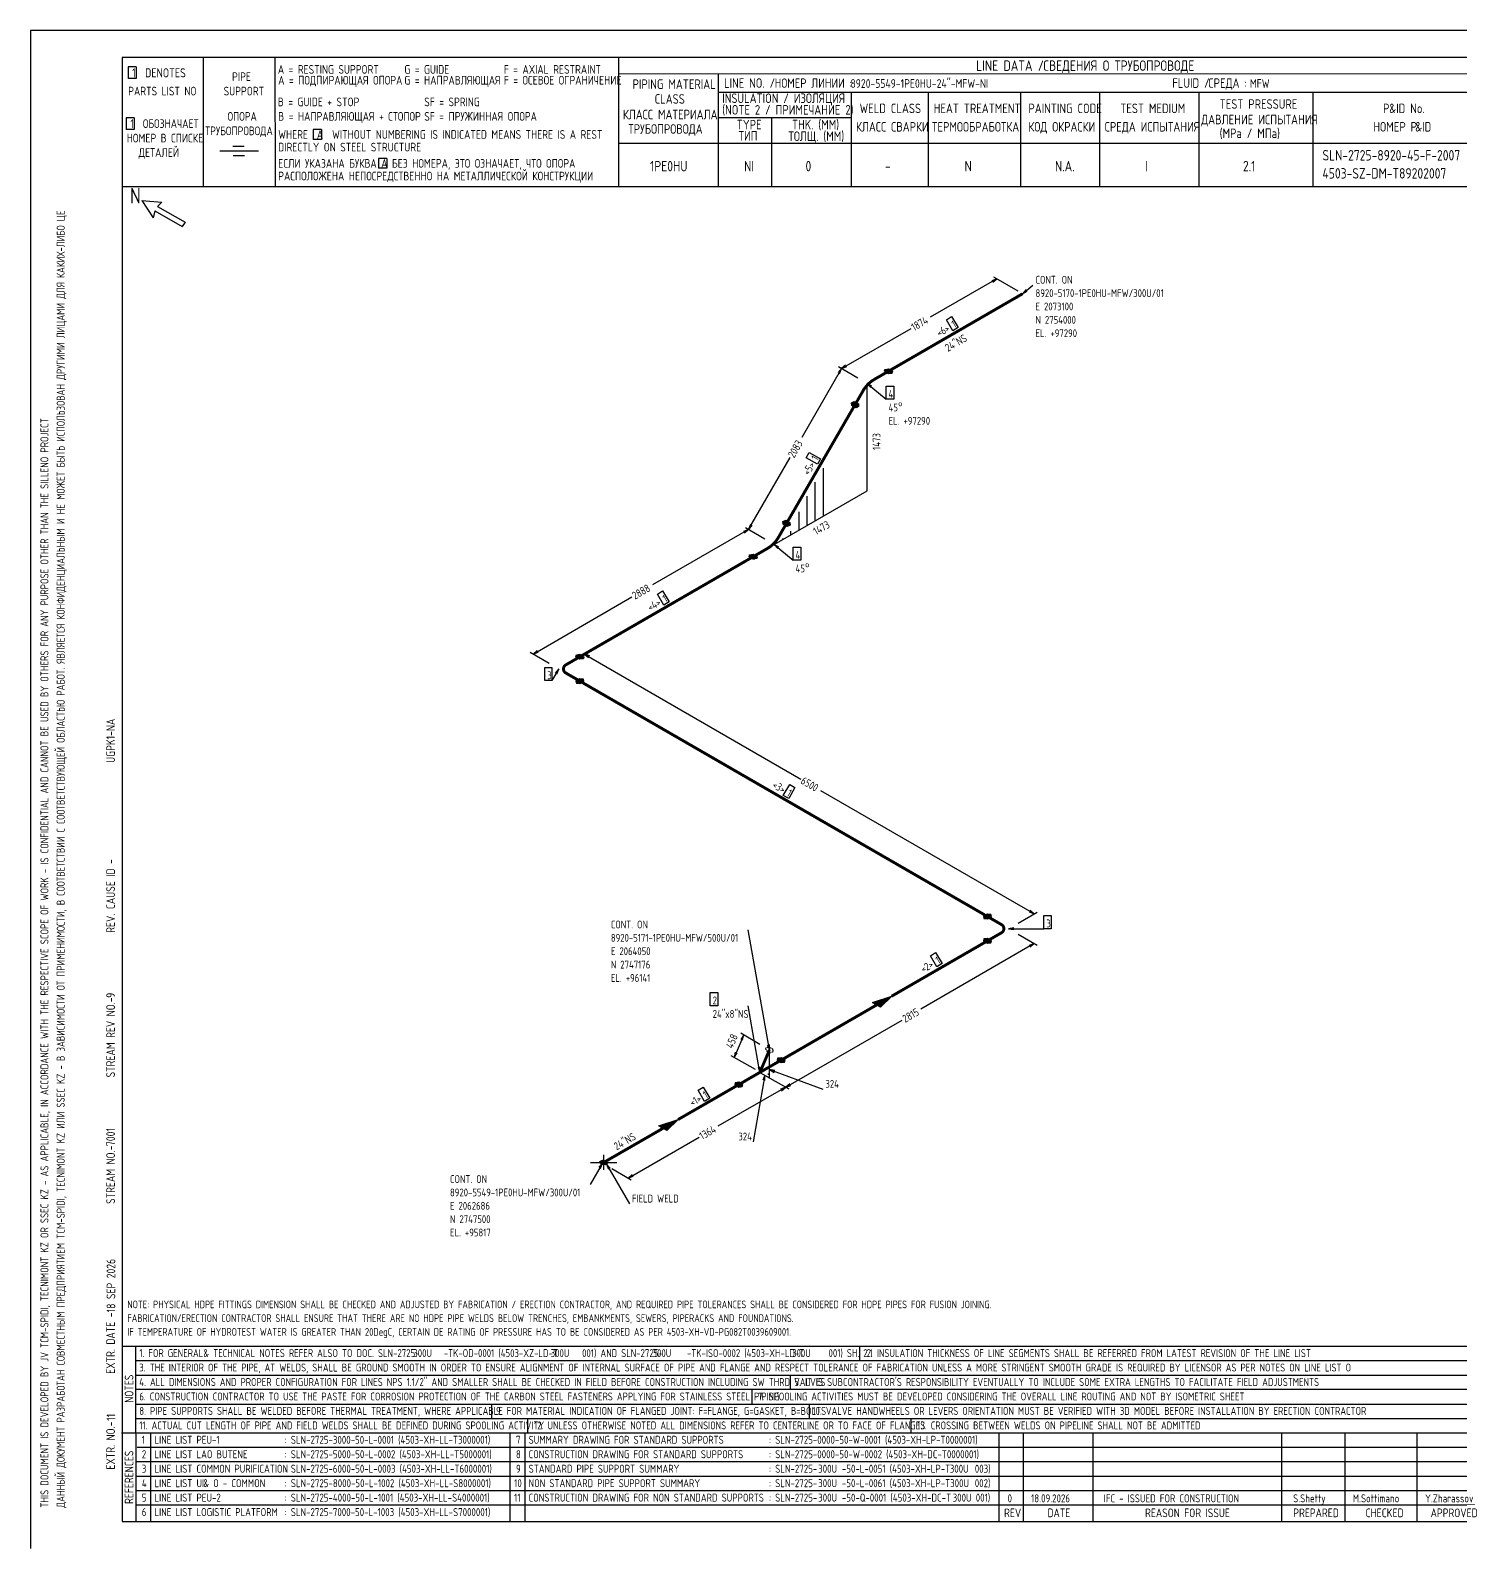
# Model space of a CAD drawing. Extents: x -1005 to 594, y -998 to 420.
# Drawn here: x 0 to 395.7, y 0 to 420 of the extents above; entities that cross this region are included whole.
import ezdxf

# ---------------------------------------------------------------- set-up
doc = ezdxf.new("R2010")
doc.units = 0
doc.linetypes.add('GT100', pattern=[0.8, 0.533333, -0.266667])
doc.styles.add('TTFN17', font='GOST type A')

msp = doc.modelspace()

# ---------------------------------------------------------------- linework, layer by layer
at = {"layer": 'GT_1', "flags": 128}
for points in [[(0, 420), (0, 0)], [(594, 420), (0, 420)], [(589.1, 412.5), (25.4, 412.5)], [(25.4, 412.5), (25.4, 7.5)], [(47.8, 412.5), (47.8, 376.7)], [(67.6, 412.5), (67.7, 376.7)], [(162.7, 412.5), (162.7, 376.7)], [(29.3, 409.9), (27.1, 409.9)], [(27.1, 409.9), (27.1, 406.7)], [(29.3, 409.9), (29.3, 406.7)], [(589.1, 408), (162.7, 407.9)], [(190.3, 407.8), (190.3, 376.7)], [(29.3, 406.7), (27.1, 406.7)], [(190.3, 402.9), (402.7, 402.9)], [(227.1, 402.9), (227.1, 376.7)], [(248.4, 402.9), (248.4, 376.8)], [(273.9, 402.9), (273.9, 376.7)], [(295.8, 402.9), (295.8, 376.7)], [(323.2, 402.9), (323.2, 376.7)], [(354.8, 402.9), (354.8, 376.8)], [(28.7, 395.8), (26.5, 395.8)], [(26.5, 395.8), (26.5, 392.6)], [(28.7, 395.8), (28.7, 392.6)], [(227.1, 395.8), (190.3, 395.8)], [(205, 395.8), (205, 376.7)], [(28.7, 392.6), (26.5, 392.6)], [(80.5, 392.6), (78.2, 392.6)], [(78.2, 392.6), (78.2, 389.8)], [(80.5, 392.6), (80.5, 389.8)], [(63.1, 386.6), (52.4, 386.6)], [(59.1, 387.9), (56, 387.9)], [(80.5, 389.8), (78.2, 389.8)], [(230.2, 388.7), (162.7, 388.7)], [(402.7, 388.7), (226.9, 388.7)], [(59.2, 385.3), (56.1, 385.3)], [(98.6, 384.6), (96.3, 384.6)], [(96.3, 384.6), (96.3, 381.9)], [(98.6, 384.6), (98.6, 381.9)], [(98.6, 381.9), (96.3, 381.9)], [(402.7, 376.7), (25.4, 376.7)], [(30.8, 372.9), (34, 368.1)], [(30.8, 372.9), (36.4, 372.5)], [(34.4, 370.1), (34, 368.1)], [(34.4, 370.1), (42, 365.7)], [(36.4, 372.5), (35.2, 371.3)], [(35.2, 371.3), (42.8, 366.9)], [(42.8, 366.9), (42, 365.7)], [(267.375, 351.275), (248.925, 340.625)], [(266.25, 350.3), (267.375, 351.275), (265.95, 350.75)], [(273.225, 347.9), (266.55, 351.725)], [(274.5, 347.15), (277.35, 349.55)], [(275.475, 348.275), (274.5, 347.15), (275.775, 347.9)], [(253.425, 339.95), (254.85, 340.85), (256.65, 337.775), (255.225, 336.875), (253.425, 339.95)], [(224.4, 326.45), (243.675, 337.55)], [(224.4, 326.45), (213.375, 307.4)], [(223.875, 325.025), (224.4, 326.45), (223.425, 325.325)], [(228.9, 323.825), (223.575, 326.9)], [(228.9, 323.825), (223.575, 326.9)], [(225.525, 327.425), (224.4, 326.45), (225.825, 326.975)], [(238.5, 325.7), (238.35, 325.175), (237.375, 325.025), (236.25, 325.7), (236.4, 326.225), (237.375, 326.375), (238.5, 325.7)], [(236.279, 325.8), (238.333, 325.8)], [(236.336, 326), (238, 326)], [(236.393, 326.2), (237.667, 326.2)], [(236.417, 325.6), (238.471, 325.6)], [(236.75, 325.4), (238.414, 325.4)], [(237.083, 325.2), (238.357, 325.2)], [(232.8, 321.575), (231.525, 322.325), (232.5, 321.2)], [(231.525, 322.325), (236.7, 317.975)], [(231.525, 292.625), (231.525, 322.325)], [(236.7, 321.575), (238.875, 321.575), (238.875, 317.975), (236.7, 317.975), (236.7, 321.575)], [(229.05, 316.7), (229.125, 315.95), (228.375, 315.575), (227.25, 316.25), (227.175, 317), (227.925, 317.375), (229.05, 316.7)], [(227.175, 317), (228.55, 317)], [(227.195, 316.8), (228.883, 316.8)], [(227.215, 316.6), (229.06, 316.6)], [(227.235, 316.4), (229.08, 316.4)], [(227.333, 316.2), (229.1, 316.2)], [(227.575, 317.2), (228.217, 317.2)], [(227.667, 316), (229.12, 316)], [(228, 315.8), (228.825, 315.8)], [(214.65, 301.775), (215.475, 303.2), (218.55, 301.475), (217.725, 299.975), (214.65, 301.775)], [(198.675, 281.9), (210.15, 301.85)], [(219.3, 298.925), (219.3, 285.8)], [(217.05, 295.025), (217.05, 284.525)], [(205.8, 277.775), (231.525, 292.625)], [(214.8, 291.125), (214.8, 283.25)], [(212.55, 286.85), (212.55, 281.675)], [(198.675, 281.9), (172.125, 266.6)], [(197.55, 280.925), (198.675, 281.9), (197.25, 281.375)], [(203.175, 279.275), (197.85, 282.35)], [(203.175, 279.275), (197.85, 282.35)], [(199.2, 283.325), (198.675, 281.9), (199.65, 283.025)], [(210.075, 283.85), (210.15, 283.1), (209.4, 282.725), (208.275, 283.4), (208.2, 284.15), (208.95, 284.525), (210.075, 283.85)], [(208.215, 284), (209.825, 284)], [(208.235, 283.8), (210.08, 283.8)], [(208.255, 283.6), (210.1, 283.6)], [(208.275, 283.4), (210.12, 283.4)], [(208.3, 284.2), (209.492, 284.2)], [(208.608, 283.2), (210.14, 283.2)], [(208.942, 283), (209.95, 283)], [(210.3, 281.45), (210.3, 280.4)], [(207.075, 277.025), (205.8, 277.775), (206.775, 276.65)], [(205.8, 277.775), (210.975, 273.425)], [(208.05, 279.425), (208.05, 279.05)], [(201.075, 274.4), (200.925, 273.875), (199.95, 273.725), (198.825, 274.4), (198.975, 274.925), (199.95, 275.075), (201.075, 274.4)], [(198.825, 274.4), (201.075, 274.4)], [(198.882, 274.6), (200.742, 274.6)], [(198.939, 274.8), (200.408, 274.8)], [(199.158, 274.2), (201.018, 274.2)], [(199.462, 275), (200.075, 275)], [(199.492, 274), (200.961, 274)], [(199.825, 273.8), (200.437, 273.8)], [(210.975, 277.025), (213.15, 277.025), (213.15, 273.425), (210.975, 273.425), (210.975, 277.025)], [(173.475, 264.05), (174.9, 264.95), (176.7, 261.875), (175.275, 260.975), (173.475, 264.05)], [(139.05, 247.475), (166.425, 263.3)], [(143.55, 244.85), (138.225, 247.925)], [(140.175, 248.45), (139.05, 247.475), (140.475, 248)], [(148.8, 244.85), (154.125, 247.925)], [(142.275, 243.725), (144.3, 243.725), (144.3, 240.125), (142.275, 240.125), (142.275, 243.725)], [(153.15, 246.725), (153, 246.2), (152.025, 246.05), (150.9, 246.725), (151.05, 247.25), (152.025, 247.4), (153.15, 246.725)], [(150.921, 246.8), (153.025, 246.8)], [(150.979, 247), (152.692, 247)], [(151.036, 247.2), (152.358, 247.2)], [(151.108, 246.6), (153.114, 246.6)], [(151.442, 246.4), (153.057, 246.4)], [(151.775, 246.2), (153, 246.2)], [(154.725, 246.95), (153.3, 247.475), (154.425, 246.5)], [(153.3, 247.475), (213.15, 212.9)], [(146.175, 243.35), (144.3, 240.125)], [(145.65, 241.925), (146.175, 243.35), (145.2, 242.225)], [(150.9, 239.975), (151.05, 239.45), (152.025, 239.3), (153.15, 239.975), (153, 240.5), (152.025, 240.65), (150.9, 239.975)], [(150.942, 240), (153.143, 240)], [(150.95, 239.8), (152.858, 239.8)], [(151.007, 239.6), (152.525, 239.6)], [(151.275, 240.2), (153.086, 240.2)], [(151.375, 239.4), (152.192, 239.4)], [(151.608, 240.4), (153.029, 240.4)], [(210.075, 211.4), (211.5, 210.575), (209.775, 207.5), (208.275, 208.325), (210.075, 211.4)], [(277.725, 175.625), (218.7, 209.675)], [(276.3, 176.15), (277.725, 175.625), (276.6, 176.6)], [(263.625, 174.875), (263.775, 174.35), (264.75, 174.2), (265.875, 174.875), (265.725, 175.4), (264.75, 175.55), (263.625, 174.875)], [(263.646, 174.8), (265.75, 174.8)], [(263.704, 174.6), (265.417, 174.6)], [(263.761, 174.4), (265.083, 174.4)], [(263.833, 175), (265.839, 175)], [(264.167, 175.2), (265.782, 175.2)], [(264.5, 175.4), (265.725, 175.4)], [(273.225, 173), (278.55, 176.075)], [(280.35, 175.1), (282.375, 175.1), (282.375, 171.5), (280.35, 171.5), (280.35, 175.1)], [(204.45, 137.975), (198.6, 171.2)], [(264.75, 168.8), (263.775, 168.65), (263.625, 168.125), (264.75, 167.45), (265.725, 167.6), (265.875, 168.125), (264.75, 168.8)], [(263.646, 168.2), (265.75, 168.2)], [(263.704, 168.4), (265.417, 168.4)], [(263.761, 168.6), (265.083, 168.6)], [(263.833, 168), (265.839, 168)], [(272.1, 171.725), (270.6, 171.5), (272.1, 171.275)], [(270.6, 171.5), (280.35, 171.5)], [(273.225, 170), (278.55, 166.925)], [(277.725, 167.375), (246.375, 149.225)], [(249, 164), (250.425, 164.9), (252.225, 161.825), (250.8, 160.925), (249, 164)], [(264.167, 167.8), (265.782, 167.8)], [(264.5, 167.6), (265.725, 167.6)], [(276.6, 166.4), (277.725, 167.375), (276.3, 166.85)], [(188.025, 153.8), (190.2, 153.8), (190.2, 150.2), (188.025, 150.2), (188.025, 153.8)], [(234.15, 150.425), (232.95, 151.1), (238.275, 152.825), (235.2, 149.825), (233.1, 151.025), (237.9, 152.6), (235.125, 149.9), (233.25, 150.95), (237.45, 152.375), (234.975, 149.975), (233.4, 150.875), (237.075, 152.075), (234.825, 150.05), (233.55, 150.725), (236.7, 151.925), (234.675, 150.125), (233.7, 150.65), (236.25, 151.625), (234.525, 150.2), (233.85, 150.575), (235.95, 151.475), (234.375, 150.275), (234, 150.5), (235.5, 151.175), (234.225, 150.35), (234.15, 150.425), (238.275, 152.825)], [(201.825, 131.75), (198.6, 150.2)], [(208.95, 127.625), (241.2, 146.225)], [(197.325, 142.1), (195.225, 137.15)], [(201.825, 139.475), (196.5, 142.55)], [(197.025, 140.675), (197.325, 142.1), (196.5, 140.825)], [(203.925, 139.4), (204.45, 137.975), (204.45, 139.475)], [(200.55, 132.5), (193.875, 136.325)], [(195, 137.375), (194.7, 135.875), (195.525, 137.15)], [(194.7, 135.875), (195.225, 137.15)], [(204.45, 130.25), (204.45, 137.975)], [(207.675, 135.8), (206.7, 135.65), (206.55, 135.125), (207.675, 134.45), (208.65, 134.6), (208.8, 135.125), (207.675, 135.8)], [(206.571, 135.2), (208.675, 135.2)], [(206.629, 135.4), (208.342, 135.4)], [(206.686, 135.6), (208.008, 135.6)], [(206.758, 135), (208.764, 135)], [(207.092, 134.8), (208.707, 134.8)], [(207.425, 134.6), (208.65, 134.6)], [(203.175, 131), (199.95, 112.55)], [(201.3, 133.175), (201.825, 131.75), (201.825, 133.25)], [(201.825, 131.75), (204.45, 130.25)], [(203.175, 129.5), (203.175, 131), (202.65, 129.575)], [(203.1, 131), (209.775, 127.175)], [(203.1, 131), (209.775, 127.175)], [(204.075, 131.45), (204.075, 131.075)], [(205.95, 132.275), (204.45, 132.5), (205.725, 131.75)], [(204.45, 132.5), (219.225, 127.1)], [(184.725, 126.8), (186.15, 127.625), (187.95, 124.625), (186.45, 123.725), (184.725, 126.8)], [(208.95, 127.625), (190.2, 116.825)], [(195.975, 129.05), (195, 128.9), (194.85, 128.375), (195.975, 127.7), (196.95, 127.85), (197.1, 128.375), (195.975, 129.05)], [(194.857, 128.4), (197.058, 128.4)], [(194.914, 128.6), (196.725, 128.6)], [(194.971, 128.8), (196.392, 128.8)], [(195.142, 128.2), (197.05, 128.2)], [(195.475, 128), (196.993, 128)], [(195.808, 127.8), (196.625, 127.8)], [(207.825, 126.65), (208.95, 127.625), (207.525, 127.1)], [(210.075, 128.6), (208.95, 127.625), (210.375, 128.15)], [(175.05, 116.3), (173.85, 116.975), (179.175, 118.7), (176.1, 115.7), (174, 116.9), (178.8, 118.475), (176.025, 115.775), (174.15, 116.825), (178.35, 118.25), (175.875, 115.85), (174.3, 116.75), (177.975, 117.95), (175.725, 115.925), (174.45, 116.6), (177.6, 117.8), (175.575, 116), (174.6, 116.525), (177.15, 117.5), (175.425, 116.075), (174.75, 116.45), (176.85, 117.35), (175.275, 116.15), (174.9, 116.375), (176.4, 117.05), (175.125, 116.225), (175.05, 116.3), (179.175, 118.7)], [(165.375, 102.5), (185.025, 113.825)], [(158.25, 106.625), (154.875, 100.775)], [(154.95, 106.85), (162.225, 106.85)], [(157.725, 105.2), (158.25, 106.625), (157.275, 105.5)], [(157.5, 107.075), (158.25, 107.45), (159.375, 107.225), (159.675, 106.625), (159, 106.175), (157.875, 106.4), (157.5, 107.075)], [(157.542, 107), (159.487, 107)], [(157.653, 106.8), (159.587, 106.8)], [(157.75, 107.2), (159.387, 107.2)], [(157.764, 106.6), (159.638, 106.6)], [(157.875, 106.4), (159.338, 106.4)], [(158.625, 104.75), (158.625, 108.95)], [(160.35, 105.275), (159.375, 106.4), (159.9, 104.975)], [(159.375, 106.4), (165.75, 95.375)], [(160.875, 105.125), (166.2, 102.05)], [(166.5, 103.475), (165.375, 102.5), (166.8, 103.025)], [(25.3, 56), (402.7, 56)], [(29.1, 56), (29.2, 7.5)], [(229.4, 56), (229.4, 52)], [(29.1, 52), (402.7, 52)], [(29.1, 48), (402.7, 48)], [(210.2, 48), (210.2, 44)], [(402.7, 44), (29.1, 44)], [(199.6, 44), (199.6, 40)], [(29.2, 40), (402.7, 40)], [(127.6, 40), (127.6, 36)], [(215.4, 40), (215.4, 36)], [(29.1, 36), (402.7, 36)], [(137.5, 36), (137.5, 32)], [(243.6, 36), (243.6, 32)], [(25.2, 32), (402.7, 32)], [(33.2, 32), (33.2, 7.6)], [(132.6, 32), (132.6, 7.6)], [(136.8, 32), (136.8, 7.6)], [(267.9, 32), (267.9, 7.5)], [(274.6, 32), (274.6, 7.5)], [(293.9, 32), (293.9, 7.5)], [(346.1, 32), (346.1, 7.5)], [(363.6, 32), (363.6, 7.5)], [(383.5, 32), (383.5, 7.5)], [(402.7, 28), (29.5, 28)], [(402.7, 24), (29.1, 24)], [(402.7, 20), (29.1, 20)], [(402.7, 16), (29.1, 16)], [(402.7, 12), (29.2, 12)], [(25.4, 7.5), (589.1, 7.5)], [(0, 0), (0, 0)]]:
    msp.add_lwpolyline(points, dxfattribs=at)
at = {"layer": 'GT_1', "const_width": 0.8, "flags": 128}
for points in [[(237.375, 325.7), (274.5, 347.15)], [(233.475, 323.45), (237.375, 325.7)], [(228.15, 316.475), (230.4, 320.375)], [(209.175, 283.625), (228.15, 316.475)], [(206.925, 279.725), (209.175, 283.625)], [(152.025, 246.725), (199.95, 274.4)], [(199.95, 274.4), (203.85, 276.65)], [(148.125, 244.475), (152.025, 246.725)], [(152.025, 239.975), (148.125, 242.225)], [(264.75, 174.875), (152.025, 239.975)], [(268.65, 172.625), (264.75, 174.875)], [(238.275, 152.825), (264.75, 168.125)], [(264.75, 168.125), (268.65, 170.375)], [(207.675, 135.125), (234.15, 150.425)], [(201.825, 131.75), (204.45, 137.975)], [(201.825, 131.75), (207.675, 135.125)], [(195.975, 128.375), (201.825, 131.75)], [(179.175, 118.7), (195.975, 128.375)], [(158.25, 106.625), (175.05, 116.3)]]:
    msp.add_lwpolyline(points, dxfattribs=at)
for points in [[(230.4, 320.375, -0.13166), (233.475, 323.45)], [(203.85, 276.65, 0.13166), (206.925, 279.725)], [(148.125, 242.225, -0.57736), (148.125, 244.475)], [(268.65, 170.375, 0.57736), (268.65, 172.625)]]:
    msp.add_lwpolyline(points, format="xyb", dxfattribs=at)
at = {"layer": 'GT_1', "linetype": 'GT100', "flags": 128}
msp.add_lwpolyline([(205.275, 138.275), (205.425, 137.45), (204.75, 137.075), (203.625, 137.675), (203.475, 138.5), (204.15, 138.875), (205.275, 138.275)], dxfattribs=at)

# ---------------------------------------------------------------- texts
at = {"layer": 'GT_1', "style": 'TTFN17'}
for s, height, p in [('LINE DATA /', 2.8875, (261.633, 408.8)), ('СВЕДЕНИЯ О ТРУБОПРОВОДЕ', 2.8875, (280.233, 408.8)), (' 1  DENOTES', 2.5025, (26.875, 407)), (' PIPE', 2.4062, (54.561, 406)), ('A = RESTING SUPPORT', 2.40625, (68.461, 408)), ('A = ПОДПИРАЮЩАЯ ОПОРА', 2.40625, (68.561, 405)), ('G = GUIDE', 2.4062, (103.461, 408)), ('G = НАПРАВЛЯЮЩАЯ', 2.40625, (103.461, 405)), ('F = AXIAL RESTRAINT', 2.40625, (130.961, 408)), ('F = ОСЕВОЕ ОГРАНИЧЕНИЕ', 2.40625, (130.961, 405)), ('PARTS LIST NO', 2.40625, (27.061, 402)), ('SUPPORT', 2.4062, (53.461, 402)), ('PIPING MATERIAL', 2.64687, (166.597, 403.8)), ('LINE NO. /', 2.6469, (191.897, 404.1)), ('НОМЕР ЛИНИИ :', 2.59875, (205.89, 404.1)), ('8920-5549-1PE0HU-24"-MFW-NI', 2.40625, (226.861, 404.1)), ('FLUID /', 2.6469, (315.897, 404.1)), ('СРЕДА :', 2.6469, (325.897, 404.1)), ('MFW', 2.4062, (337.361, 404.1)), ('B = GUIDE + STOP', 2.40625, (68.461, 399)), ('SF = SPRING', 2.40625, (108.961, 399)), ('CLASS', 2.6469, (172.697, 399.7)), ('(NOTE 2 / ПРИМЕЧАНИЕ 2)', 2.64687, (191.397, 396.7)), ('INSULATION / ИЗОЛЯЦИЯ', 2.64687, (191.397, 399.9)), ('WELD CLASS', 2.6469, (229.397, 397.1)), ('HEAT TREATMENT', 2.64687, (249.897, 397.1)), ('PAINTING CODE', 2.64687, (276.097, 397.1)), ('TEST MEDIUM', 2.64687, (301.497, 397.1)), ('TEST PRESSURE', 2.64687, (328.997, 398.3)), ('P', 2.647, (374.197, 397.1)), ('&ID No.', 2.6469, (375.908, 397.1)), (' 1  ОБОЗНАЧАЕТ', 2.40625, (26.461, 393)), ('ОПОРА', 2.4062, (54.561, 395)), ('B = НАПРАВЛЯЮЩАЯ + СТОПОР', 2.40625, (68.561, 395)), ('SF = ПРУЖИННАЯ ОПОРА', 2.40625, (108.961, 395)), ('КЛАСС МАТЕРИАЛА', 2.64687, (163.897, 395.4)), ('TYPE', 2.6469, (195.397, 392.6)), ('THK. (MM)', 2.6469, (210.697, 392.6)), ('ДАВЛЕНИЕ ИСПЫТАНИЯ', 2.64687, (323.897, 394)), ('НОМЕР В СПИСКЕ', 2.40625, (26.661, 389)), ('ТРУБОПРОВОДА', 2.40625, (48.361, 391)), ('WHERE  A  WITHOUT NUMBERING IS INDICATED MEANS THERE IS A REST', 2.40625, (68.561, 390)), ('ТРУБОПРОВОДА', 2.64687, (165.397, 391.4)), ('ТИП', 2.6469, (195.897, 389.5)), ('ТОЛЩ. (ММ)', 2.6469, (209.697, 389.4)), ('КЛАСС СВАРКИ', 2.64687, (228.397, 392)), ('ТЕРМООБРАБОТКА', 2.64687, (249.397, 392)), ('КОД ОКРАСКИ', 2.64687, (276.097, 392)), ('СРЕДА ИСПЫТАНИЯ', 2.64687, (297.197, 392)), ('(MPa / МПа)', 2.64687, (328.997, 390.2)), ('НОМЕР P', 2.6469, (371.497, 392)), ('&ID', 2.6469, (383.097, 392)), ('ДЕТАЛЕЙ', 2.4062, (29.961, 385)), ('DIRECTLY ON STEEL STRUCTURE', 2.40625, (68.561, 386.5)), ('SLN-2725-8920-45-F-2007', 2.8875, (357.433, 384)), ('ЕСЛИ УКАЗАНА БУКВА A БЕЗ НОМЕРА, ЭТО ОЗНАЧАЕТ, ЧТО ОПОРА', 2.40625, (68.561, 382)), ('1PE0HU', 2.8875, (171.433, 381)), ('NI', 2.8875, (197.433, 381)), ('0', 2.888, (214.433, 381)), ('-', 2.888, (236.433, 381)), ('N', 2.888, (258.433, 381)), ('N.A.', 2.8875, (283.433, 381)), ('I', 2.888, (308.433, 381)), ('2.1', 2.8875, (335.433, 381)), ('РАСПОЛОЖЕНА НЕПОСРЕДСТВЕННО НА МЕТАЛЛИЧЕСКОЙ КОНСТРУКЦИИ', 2.40625, (68.561, 378.5)), ('4503-SZ-DM-T89202007', 2.8875, (357.433, 379)), ('N', 4.331, (27.55, 372.1)), ('CONT. ON', 2.1656, (278.05, 349.925)), ('8920-5170-1PE0HU-MFW/300U/01', 2.16562, (278.05, 346.228)), ('E 2073100', 2.1656, (278.05, 342.53)), ('N 2754000', 2.1656, (278.05, 338.833)), ('EL. +97290', 2.1656, (278.05, 335.135)), ('4', 2.166, (237.4, 318.35)), ('45', 2.1656, (237.4, 314.6)), ('o', 1.624, (240.045, 316.006)), ('EL. +97290', 2.1656, (237.4, 310.903)), ('4', 2.166, (211.675, 273.8)), ('45', 2.1656, (211.675, 270.05)), ('o', 1.624, (214.32, 271.456)), ('3', 2.166, (143.005, 240.5)), ('CONT. ON', 2.1656, (160.582, 171.575)), ('3', 2.166, (281.05, 171.875)), ('8920-5171-1PE0HU-MFW/500U/01', 2.16562, (160.582, 167.878)), ('E 2064050', 2.1656, (160.582, 164.18)), ('N 2747176', 2.1656, (160.582, 160.483)), ('EL. +96141', 2.1656, (160.582, 156.785)), ('2', 2.166, (188.749, 150.575)), ('24"x8"NS', 2.1656, (188.749, 146.825)), ('324', 2.1656, (219.925, 127.475)), ('324', 2.1656, (195.854, 112.925)), ('CONT. ON', 2.1656, (116.08, 101.15)), ('8920-5549-1PE0HU-MFW/300U/01', 2.16562, (116.08, 97.453)), ('FIELD WELD', 2.1656, (166.45, 95.75)), ('E 2062686', 2.1656, (116.08, 93.755)), ('N 2747500', 2.1656, (116.08, 90.058)), ('EL. +95817', 2.1656, (116.08, 86.36)), ('NOTE: PHYSICAL HDPE FITTINGS DIMENSION SHALL BE CHECKED AND ADJUSTED BY FABRICATION / ERECTION CONTRACTOR, AND REQUIRED PIPE TOLERANCES SHALL BE CONSIDERED FOR HDPE PIPES FOR FUSION JOINING.', 2.1175, (26.818, 66.5)), ('FABRICATION/ERECTION CONTRACTOR SHALL ENSURE THAT THERE ARE NO HDPE PIPE WELDS BELOW TRENCHES, EMBANKMENTS, SEWERS, PIPERACKS AND FOUNDATIONS.', 2.1175, (26.818, 62.7)), ('IF TEMPERATURE OF HYDROTEST WATER IS GREATER THAN 20DegC, CERTAIN DE RATING OF PRESSURE HAS TO BE CONSIDERED AS PER 4503-XH-VD-PG082T0039609001.', 2.1175, (26.818, 58.9)), ('1. FOR GENERAL', 2.18487, (30.128, 53)), ('& TECHNICAL NOTES REFER ALSO TO DOC. SLN-2725-      -TK-OD-0001 (4503-XZ-LD-T      001) AND SLN-2725-      -TK-ISO-0002 (4503-XH-LD-T      001) SH. 2.1', 2.18487, (47.868, 53)), ('300U', 2.1849, (105.928, 53)), ('300U', 2.1849, (143.928, 53)), ('300U', 2.1849, (172.128, 53)), ('300U', 2.1849, (210.728, 53)), ('2. INSULATION THICKNESS OF LINE SEGMENTS SHALL BE REFERRED FROM LATEST REVISION OF THE LINE LIST', 2.18487, (231.328, 53)), ('3. THE INTERIOR OF THE PIPE, AT WELDS, SHALL BE GROUND SMOOTH IN ORDER TO ENSURE ALIGNMENT OF INTERNAL SURFACE OF PIPE AND FLANGE AND RESPECT TOLERANCE OF FABRICATION UNLESS A MORE STRINGENT SMOOTH GRADE IS REQUIRED BY LICENSOR AS PER NOTES ON LINE LIST O', 2.18487, (30.128, 49)), ('4. ALL DIMENSIONS AND PROPER CONFIGURATION FOR LINES NPS 1.1/2" AND SMALLER SHALL BE CHECKED IN FIELD BEFORE CONSTRUCTION INCLUDING SW THRD VALVES', 2.18487, (30.128, 45)), ("5. IT IS SUBCONTRACTOR'S RESPONSIBILITY EVENTUALLY TO INCLUDE SOME EXTRA LENGTHS TO FACILITATE FIELD ADJUSTMENTS", 2.18487, (211.328, 45)), ('6. CONSTRUCTION CONTRACTOR TO USE THE PASTE FOR CORROSION PROTECTION OF THE CARBON STEEL FASTENERS APPLYING FOR STAINLESS STEEL PIPING', 2.18487, (30.128, 41)), ('7. SPOOLING ACTIVITIES MUST BE DEVELOPED CONSIDERING THE OVERALL LINE ROUTING AND NOT BY ISOMETRIC SHEET', 2.18487, (201.328, 41)), ('8. PIPE SUPPORTS SHALL BE WELDED BEFORE THERMAL TREATMENT, WHERE APPLICABLE', 2.18487, (30.128, 37)), ('9. FOR MATERIAL INDICATION OF FLANGED JOINT: F=FLANGE, G=GASKET, B=BOLTS', 2.18487, (128.828, 37)), ('10. VALVE HANDWHEELS OR LEVERS ORIENTATION MUST BE VERIFIED WITH 3D MODEL BEFORE INSTALLATION BY ERECTION CONTRACTOR', 2.18487, (216.328, 37)), ('11. ACTUAL CUT LENGTH OF PIPE AND FIELD WELDS SHALL BE DEFINED DURING SPOOLING ACTIVITY', 2.18487, (30.128, 33)), ('12. UNLESS OTHERWISE NOTED ALL DIMENSIONS REFER TO CENTERLINE OR TO FACE OF FLANGES', 2.18487, (139.328, 33)), ('13. CROSSING BETWEEN WELDS ON PIPELINE SHALL NOT BE ADMITTED', 2.18487, (245.328, 33)), ('1', 2.214, (30.832, 29)), ('LINE LIST PEU-1', 2.21375, (34.332, 29)), (': SLN-2725-3000-50-L-0001 (4503-XH-LL-T3000001)', 2.21375, (70.332, 29)), ('7', 2.214, (134.332, 29)), ('SUMMARY DRAWING FOR STANDARD SUPPORTS', 2.21375, (137.832, 29)), (': SLN-2725-0000-50-W-0001 (4503-XH-LP-T0000001)', 2.21375, (204.332, 29)), ('2', 2.214, (30.832, 25)), ('LINE LIST LAO BUTENE', 2.21375, (34.332, 25)), (': SLN-2725-5000-50-L-0002 (4503-XH-LL-T5000001)', 2.21375, (70.332, 25)), ('8', 2.214, (134.332, 25)), ('CONSTRUCTION DRAWING FOR STANDARD SUPPORTS', 2.21375, (137.832, 25)), (': SLN-2725-0000-50-W-0002 (4503-XH-DC-T0000001)', 2.21375, (204.332, 25)), ('3', 2.214, (30.832, 21)), ('LINE LIST COMMON PURIFICATION', 2.21375, (34.332, 21)), (': SLN-2725-6000-50-L-0003 (4503-XH-LL-T6000001)', 2.21375, (70.332, 21)), ('9', 2.214, (134.332, 21)), ('STANDARD PIPE SUPPORT SUMMARY', 2.21375, (137.832, 21)), (': SLN-2725-      -50-L-0051 (4503-XH-LP-T      003)', 2.21375, (204.332, 21)), ('300U', 2.2138, (217.932, 21)), ('300U', 2.2138, (254.332, 21)), ('4', 2.214, (30.832, 17)), ('LINE LIST UI', 2.21375, (34.332, 17)), ('& O - COMMON', 2.21375, (47.849, 17)), (': SLN-2725-8000-50-L-1002 (4503-XH-LL-S8000001)', 2.21375, (70.332, 17)), ('10', 2.2138, (133.832, 17)), ('NON STANDARD PIPE SUPPORT SUMMARY', 2.21375, (137.832, 17)), (': SLN-2725-      -50-L-0061 (4503-XH-LP-T      002)', 2.21375, (204.332, 17)), ('300U', 2.2138, (217.932, 17)), ('300U', 2.2138, (254.432, 17)), ('5', 2.214, (30.832, 13)), ('LINE LIST PEU-2', 2.21375, (34.332, 13)), (': SLN-2725-4000-50-L-1001 (4503-XH-LL-S4000001)', 2.21375, (70.332, 13)), ('11', 2.2138, (133.832, 13)), ('CONSTRUCTION DRAWING FOR NON STANDARD SUPPORTS', 2.21375, (137.832, 13)), (': SLN-2725-      -50-Q-0001 (4503-XH-DC-T      001)', 2.21375, (204.332, 13)), ('300U', 2.2138, (217.932, 13)), ('300U', 2.2138, (255.132, 13)), ('0', 2.214, (270.332, 12.8)), ('18.09.2026', 2.2138, (276.832, 12.8)), ('IFC - ISSUED FOR CONSTRUCTION', 2.21375, (296.932, 12.8)), ('S.Shetty', 2.2138, (349.332, 12.8)), ('M.Sottimano', 2.21375, (365.832, 12.8)), ('Y.Zharassov', 2.21375, (385.832, 12.8)), ('6', 2.214, (30.832, 9)), ('LINE LIST LOGISTIC PLATFORM', 2.21375, (34.332, 9)), (': SLN-2725-7000-50-L-1003 (4503-XH-LL-S7000001)', 2.21375, (70.332, 9)), ('REV', 2.4062, (269.361, 8.7)), ('DATE', 2.4062, (281.361, 8.7)), ('REASON FOR ISSUE', 2.40625, (308.361, 8.7)), ('PREPARED', 2.4062, (349.361, 8.7)), ('CHECKED', 2.4062, (369.361, 8.7)), ('APPROVED', 2.4062, (387.361, 8.7))]:
    msp.add_text(s, height=height, dxfattribs=at).set_placement(p)
for s, height, rotation, p in [('ДАННЫЙ ДОКУМЕНТ РАЗРАБОТАН СОВМЕСТНЫМ ПРЕДПРИЯТИЕМ TCM-SPIDI, TECNIMONT KZ ИЛИ SSEC KZ - В ЗАВИСИМОСТИ ОТ ПРИМЕНИМОСТИ, В СООТВЕТСТВИИ С СООТВЕТСТВУЮЩЕЙ ОБЛАСТЬЮ РАБОТ. ЯВЛЯЕТСЯ КОНФИДЕНЦИАЛЬНЫМ И НЕ МОЖЕТ БЫТЬ ИСПОЛЬЗОВАН ДРУГИМИ ЛИЦАМИ ДЛЯ КАКИХ-ЛИБО ЦЕ', 2.21375, 90, (9.5, 11.332)), ('1874', 2.1656, 30, (244.488, 336.767)), ('<6>', 2.1656, 30, (251.443, 335.151)), ('1', 2.166, 30, (255.621, 337.563)), ('24"NS', 2.1656, 30, (253.827, 331.022)), ('THIS DOCUMENT IS DEVELOPED BY JV TCM-SPIDI, TECNIMONT KZ OR SSEC KZ - AS APPLICABLE, IN ACCORDANCE WITH THE RESPECTIVE SCOPE OF WORK - IS CONFIDENTIAL AND CANNOT BE USED BY OTHERS FOR ANY PURPOSE OTHER THAN THE SILLENO PROJECT', 2.21375, 90, (5, 11.332)), ('1473', 2.1656, 90, (235.168, 303.943)), ('2083', 2.1656, 60, (211.293, 301.536)), ('<5>', 2.1656, 60, (215.402, 296.718)), ('1', 2.166, 60, (217.737, 300.762)), ('1473', 2.1656, 30, (217.387, 280.279)), ('2888', 2.1656, 30, (167.262, 262.476)), ('<4>', 2.1656, 30, (171.493, 259.251)), ('1', 2.166, 30, (175.671, 261.663)), ('UGPK1-NA', 2.4062, 90, (23.4, 217.361)), ('<3>', 2.1656, -30, (205.018, 210.648)), ('6500', 2.1656, -30, (212.893, 211.775)), ('1', 2.166, -30, (209.062, 208.313)), ('REV. CAUSE ID -', 2.40625, 90, (23.4, 170.361)), ('1', 2.166, 30, (251.196, 161.613)), ('<2>', 2.1656, 30, (247.018, 159.201)), ('STREAM REV NO.-', 2.40625, 90, (23.4, 130.361)), ('9', 2.406, 90, (23.4, 152.361)), ('2815', 2.1656, 30, (242.045, 145.443)), ('458', 2.1656, 67, (194.277, 138.19)), ('1', 2.166, 30, (186.893, 124.405)), ('<1>', 2.1656, 30, (183.118, 122.226)), ('7001', 2.4062, 90, (23.4, 111.361)), ('24"NS', 2.1656, 30, (162.193, 110.151)), ('1364', 2.1656, 30, (185.87, 113.006)), ('STREAM NO.-', 2.40625, 90, (23.4, 95.361)), ('18 SEP 2026', 2.40625, 90, (23.5, 65.361)), ('EXTR. DATE -', 2.40625, 90, (23.4, 48.361)), ('NOTES', 2.4062, 90, (28.5, 40.361)), ('EXTR. NO.-', 2.4062, 90, (23.4, 21.861)), ('11', 2.4062, 90, (23.5, 35.361)), ('REFERENCES', 2.4062, 90, (28.5, 12.361))]:
    msp.add_text(s, height=height, rotation=rotation, dxfattribs=at).set_placement(p)

doc.saveas('drawing.dxf')
